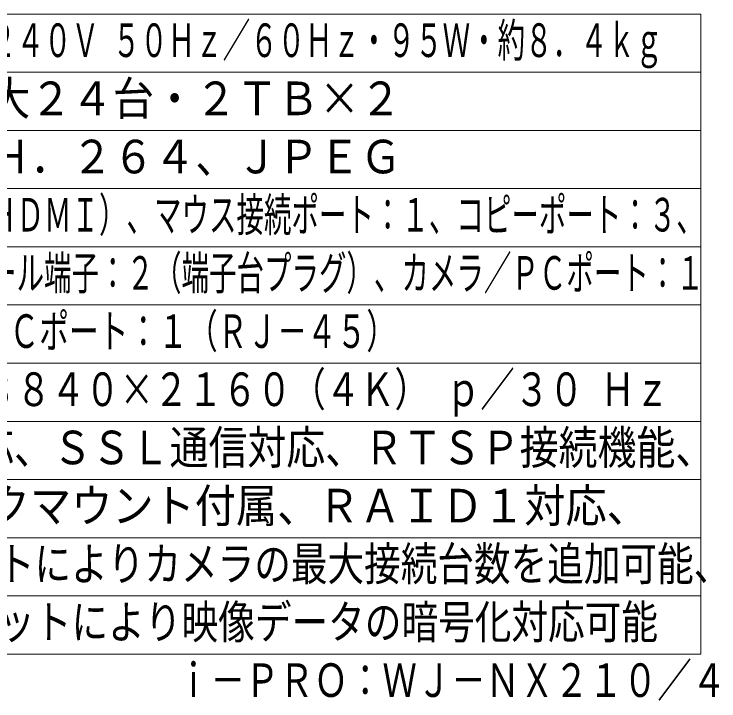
# Model space of a CAD drawing. Units: millimetres on the paper. Extents: x -62 to 64, y -59 to 59.
# Drawn here: x 3.4 to 64, y -58.5 to 0.5 of the extents above; entities that cross this region are included whole.
import ezdxf
from ezdxf.enums import TextEntityAlignment as Align

# ---------------------------------------------------------------- set-up
doc = ezdxf.new("R2010")
doc.units = ezdxf.units.MM
doc.layers.add('0-0_相当品', color=4, linetype='Continuous')
doc.layers.add('0-1_MOJI1', color=7, linetype='Continuous')
doc.layers.add('0-5_WAKU', color=4, linetype='Continuous', lineweight=9)
doc.styles.add('ＭＳ ゴシック', font='')
doc.styles.get('ＭＳ ゴシック').set_extended_font_data('MS Gothic')

msp = doc.modelspace()

# ---------------------------------------------------------------- linework, layer by layer
at = {"layer": '0-5_WAKU', "color": 3}
for p, q in [((-62.5, 0.5), (62.5, 0.5)), ((62.5, -54.5), (62.5, 0.5)), ((-62.5, -54.5), (62.5, -54.5))]:
    msp.add_line(p, q, dxfattribs=at)
at = {"layer": '0-5_WAKU'}
for p, q in [((-62.5, -4.5), (62.5, -4.5)), ((-62.5, -9.5), (62.5, -9.5)), ((-62.5, -14.5), (62.5, -14.5)), ((-62.5, -19.5), (62.5, -19.5)), ((62.5, -24.5), (-62.5, -24.5)), ((62.5, -29.5), (-62.5, -29.5)), ((62.5, -34.5), (-62.5, -34.5)), ((-62.5, -39.5), (62.5, -39.5)), ((-62.5, -44.5), (62.5, -44.5)), ((-62.5, -49.5), (62.5, -49.5))]:
    msp.add_line(p, q, dxfattribs=at)

# ---------------------------------------------------------------- texts
at = {"layer": '0-0_相当品', "style": 'ＭＳ ゴシック', "width": 0.75}
msp.add_text('ｉ－ＰＲＯ：ＷＪ－ＮＸ２１０／４', height=2.889, dxfattribs=at).set_placement((17.38, -59.055), align=Align.BOTTOM_LEFT)
at = {"layer": '0-1_MOJI1', "style": 'ＭＳ ゴシック'}
for s, height, width, p in [('ＡＣ１００Ｖ～ＡＣ２４０Ｖ ５０Ｈｚ／６０Ｈｚ・９５Ｗ・約８．４ｋｇ', 2.889, 0.6, (-20, -4.055)), ('標準４台／最大２４台・２ＴＢ×２', 2.889, 0.9, (-20, -9.055)), ('Ｈ．２６５、Ｈ．２６４、ＪＰＥＧ', 2.889, 0.9, (-20, -14.055)), ('モニター端子：２（ＨＤＭＩ）、マウス接続ポート：１、コピーポート：３、', 2.889, 0.6, (-20, -19.055)), ('アラーム／コントロール端子：２（端子台プラグ）、カメラ／ＰＣポート：１', 2.889, 0.6, (-20, -24.055)), ('（ＲＪ－４５）、ＰＣポート：１（ＲＪ－４５）', 2.886, 0.65, (-20, -29.055)), ('メイン・サブ：３８４０×２１６０（４Ｋ） ｐ／３０ Ｈｚ', 2.889, 0.75, (-20, -34.055)), ('ＯＮＶＩＦ対応、ＳＳＬ通信対応、ＲＴＳＰ接続機能、', 2.886, 0.85, (-20, -39.055)), ('マウス・ラックマウント付属、ＲＡＩＤ１対応、', 2.886, 0.9, (-20, -44.055)), ('カメラ拡張キットによりカメラの最大接続台数を追加可能、', 2.886, 0.8, (-20, -49.055)), ('セキュア拡張キットにより映像データの暗号化対応可能', 2.889, 0.8, (-20, -54.055))]:
    msp.add_text(s, height=height, dxfattribs=dict(at, width=width)).set_placement(p, align=Align.BOTTOM_LEFT)

doc.saveas('drawing.dxf')
